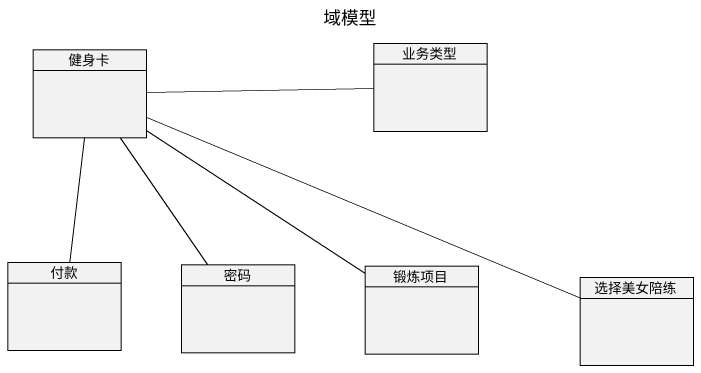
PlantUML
@startuml
title 域模型
hide circle
hide empty members
class 业务类型
class 健身卡
class 付款
class 密码
class 锻炼项目
class 选择美女陪练
健身卡 -right- 业务类型
健身卡 -- 付款
健身卡 -- 密码
健身卡 -- 锻炼项目
健身卡 -right- 选择美女陪练
@enduml
